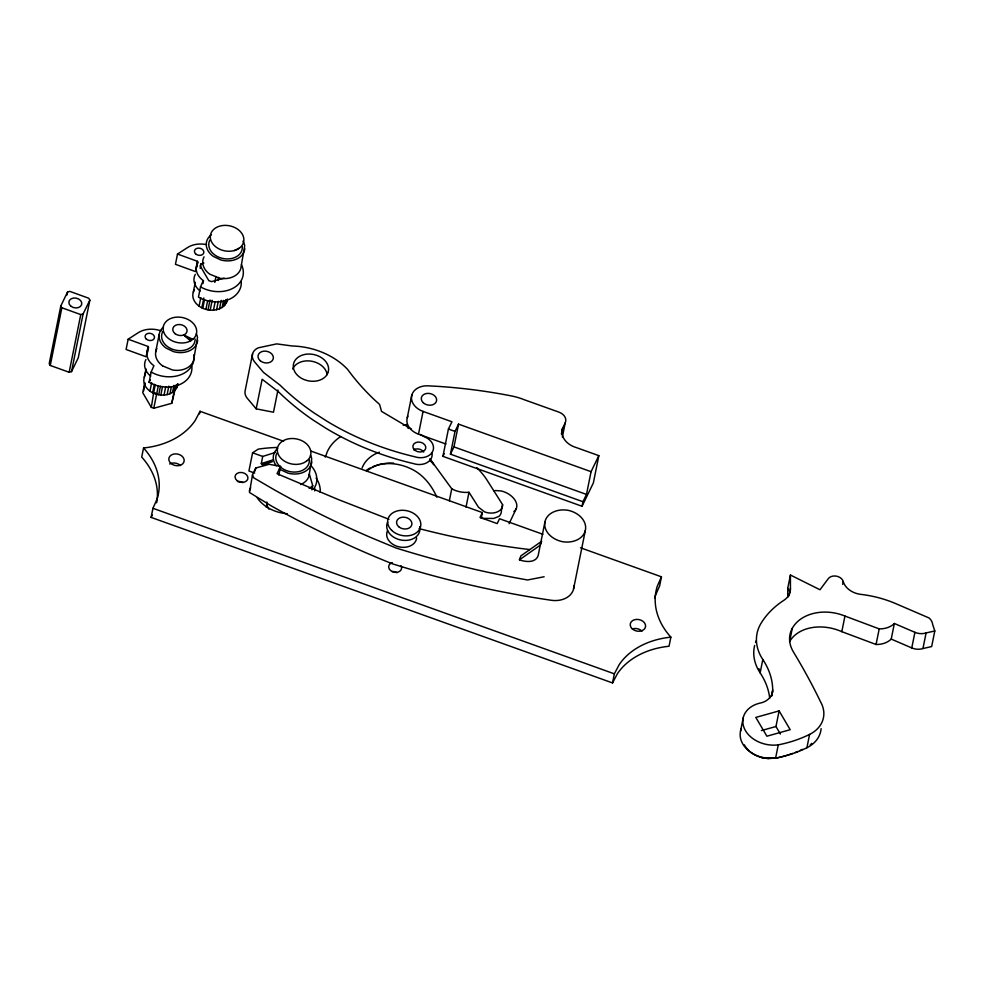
<?xml version="1.0" encoding="UTF-8"?>
<svg xmlns="http://www.w3.org/2000/svg" width="984" height="984" viewBox="0 0 984 984"><rect width="100%" height="100%" fill="white"/><g stroke="black" fill="none" stroke-linecap="round" stroke-linejoin="round"><path stroke-width="1.48" d="M792.268 628.333A38.13 28.733 11.4 0 0 793.424 651.961A787.471 593.217 11.4 0 1 820.631 701.961A36.297 27.343 11.4 0 1 809.586 734.408A121.955 91.869 11.4 0 1 791.923 741.432L789.254 742.219A121.955 91.869 11.4 0 1 778.27 744.863A28.069 21.144 11.4 0 1 744.384 728.529A28.069 21.144 11.4 0 1 759.882 703.13C766.302 702.059 772.809 696.979 772.711 689.993A83.283 62.742 11.4 0 0 762.821 659.526A53.849 40.565 11.4 0 1 760.89 623.573A103.258 77.785 11.4 0 1 783.867 600.302A21.574 16.261 11.4 0 0 790.435 588.444L790.423 575.025L819.992 589.76L828.294 578.654A8.118 6.125 11.4 0 1 836.511 576.169A8.118 6.125 11.4 0 1 843.251 581.544A18.979 14.305 11.4 0 0 860.865 594.373A96.038 72.349 11.4 0 1 897.531 604.397L929.068 617.977A12.706 9.569 11.4 0 1 932.598 624.237L934.8 630.965L931.663 646.562L922.955 648.53A12.706 9.569 11.4 0 1 911.774 647.939L891.221 639.083A21.045 15.855 11.4 0 1 876.067 644.495L841.812 631.666A40.307 29.471 15.8 0 0 789.599 641.654L792.268 628.333A40.233 30.307 11.4 0 1 844.949 616.058L879.204 628.887A21.045 15.855 11.4 0 0 894.358 623.487L914.911 632.331A12.706 9.569 11.4 0 0 926.092 632.933L934.8 630.965M128.154 339.222L126.087 349.468L146.112 356.762L148.178 346.516L128.154 339.222L138.166 332.74A22.644 17.06 11.4 0 1 161.228 330.932M177.501 254.056L175.447 264.302L195.472 271.596L197.526 261.35L177.501 254.056L187.513 247.574A22.644 17.06 11.4 0 1 206.578 244.635M476.773 467.634A96.038 66.162 7.4 0 1 486.711 479.602L502.578 504.62L501.434 510.339A11.833 8.831 44 0 1 498.888 516.416L493.722 518.445L482.332 518.359M60.799 305.962L49.2 363.662L50.258 365.458L69.163 372.272L71.512 371.62L78.253 357.844L89.839 300.157L88.72 298.226L69.802 291.375L67.564 292.002L60.799 305.962L61.857 307.771L80.762 314.585L83.111 313.933L89.839 300.157M50.258 365.458L61.857 307.771M66.974 294.954L67.564 292.002M69.163 372.272L80.762 314.585M71.512 371.62L83.111 313.933M147.785 351.977L148.178 346.516M177.797 384.203C175.607 396.958 157.575 397.721 149.187 390.525A17.171 12.94 11.4 0 1 144.304 377.364L146.001 368.914M146.087 370.218L144.304 377.364M144.796 382.591L142.766 392.727L151.315 407.376L153.775 408.262L171.769 403.292L174.992 389.873M143.59 391.017L145.054 383.772M191.892 366.675A28.081 21.156 11.4 0 1 187.563 379.061L186.566 380.082A28.081 21.156 11.4 0 1 149.101 382.272L151.155 372.038L153.922 365.74A19.483 14.674 11.4 0 1 148.178 348.397L148.67 347.586M155.644 352.038L159.211 334.289M149.949 391.103L151.659 382.653M152.68 392.751L154.377 384.301M153.553 393.157L155.263 384.707M151.315 407.376L153.652 392.8M283.601 441.275L200.047 411.3L195.115 420.623A78.831 59.384 11.4 0 1 143.541 447.978L141.708 457.08A78.831 59.384 11.4 0 1 156.628 502.799M153.775 408.262L158.338 385.814M158.719 394.744L160.417 386.294M160.835 395.014L162.532 386.564M164.045 395.051L165.743 386.601M167.12 394.621L168.817 386.171M169.974 393.748L171.388 386.7M197.132 266.812L197.526 261.35M172.507 392.444L173.922 385.396M227.501 299.075C225.398 311.731 207.759 312.826 199.088 306.135A17.515 13.198 11.4 0 1 193.319 292.1L195.287 282.236M194.832 286.344L195.398 283.527M173.959 391.374L175.09 385.74M171.769 403.292L174.402 390.254M175.201 390.168L176.333 384.535M200.17 268.312L201.056 263.872L203.897 263.072M176.665 388.065L177.231 385.248M580.498 547.781L661.457 576.821L657.214 586.403A78.831 59.384 11.4 0 0 670.867 637.152L669.034 646.254A78.831 59.384 11.4 0 0 617.46 673.609L612.528 682.933L151.118 517.399L152.95 508.298L157.194 498.728A78.831 59.384 11.4 0 0 143.541 447.978M177.304 386.601L177.87 383.785M198.018 262.421L197.538 263.245A19.483 14.674 11.4 0 0 203.27 280.575L200.502 286.873L198.448 297.106A28.081 21.156 11.4 0 0 235.926 294.917L236.91 293.896A28.081 21.156 11.4 0 0 241.252 281.51M202.913 283.638L203.503 280.711M199.088 306.135L200.785 297.685M201.855 307.795L203.836 297.943M202.778 308.238L204.475 299.776M162.557 365.876L172.434 369.959A19.446 14.649 11.4 0 0 193.516 360.697L197.526 337.475A19.471 14.674 11.4 0 0 196.308 333.773M205.902 309.357L207.599 300.907M208.03 309.837L210.01 299.985M214.77 282.408L215.963 276.479M210.195 310.12L212.175 300.268M217.968 280.378L218.571 277.414M213.467 310.157L215.164 301.707M216.603 309.714L218.3 301.264M219.506 308.816L221.203 300.366M199.531 413.895L200.047 411.3M222.101 307.488L223.516 300.452M223.577 306.405L224.709 300.772M224.844 305.163L225.976 299.53M226.332 303.035L226.91 300.218M242.987 241.154A19.471 14.674 11.4 0 1 244.696 245.766L240.699 268.976A19.446 14.649 11.4 0 1 219.629 278.226L209.74 274.155A19.446 14.649 11.4 0 1 204.045 256.849M252.568 353.785L245.25 390.193A13.53 10.197 11.4 0 0 247.107 398.089L256.184 408.84L273.49 412.222L277.955 390.033M256.184 408.84L262.138 379.258L278.656 391.952A239.752 180.613 11.4 0 0 313.06 420.02L325.913 428.261A239.752 180.613 11.4 0 0 413.28 463.55A14.526 10.947 11.4 0 0 429.627 460.672L431.299 458.298A14.526 10.947 11.4 0 0 431.927 452.763M277.008 447.462A130.786 98.412 11.3 0 0 258.251 449.134L252.581 452.812L248.927 471.016L254.696 473.083M573.893 585.886A21.181 15.953 11.4 0 1 551.188 600.265A776.991 585.32 11.4 0 1 405.519 567.854L392.579 563.881A828.639 624.225 11.4 0 1 271.276 505.899L249.505 492.48L252.458 475.014L255.717 468.027L269.136 464.288L280.563 466.416L278.816 475.124M255.127 470.93L255.717 468.027M263.97 465.432L261.289 463.587L262.728 456.441L275.311 452.468M309.161 474.977L311.719 458.888A19.471 14.674 11.4 0 0 310.501 455.174M311.867 489.86L312.715 485.592L309.345 474.079L308.865 476.416A19.446 14.649 11.4 0 1 305.052 481.865A19.483 14.674 11.4 0 1 300.538 484.546M407.265 417.769L411.841 395.002M445.937 444.018L418.495 434.165L423.058 411.41A17.651 13.296 11.4 0 1 411.644 395.851A17.651 13.296 11.4 0 1 428.089 385.826L438.101 386.38A435.125 327.783 11.4 0 1 508.125 395.285L513.094 396.281A54.366 40.959 11.4 0 1 524.324 399.75L558.9 412.124A10.517 7.921 11.4 0 1 565.222 422.862L562.356 437.081M565.222 422.862L562.528 428.421A19.594 14.76 11.4 0 0 576.403 447.609L598.838 455.653L593.352 482.972L582.036 506.268L442.923 456.355L448.421 429.049L451.951 421.779L423.058 411.41M582.958 501.717L450.438 454.165L455.014 431.41L458.544 424.141L591.064 471.68L586.489 494.435L582.958 501.717L582.036 506.268M450.438 454.165L453.968 446.896L458.544 424.141M449.344 500.782L451.754 488.777L430.02 458.987M466.022 507.129L468.999 492.283A21.045 14.502 7.4 0 1 451.754 488.777M481.225 518.297L482.369 512.578L310.969 451.09M561.384 434.104L562.528 428.421M544.878 522.221A21.156 15.928 11.4 0 0 562.946 541.778A21.181 15.953 11.4 0 0 585.48 529.749A21.181 15.953 11.4 0 0 568.408 510.376A21.156 15.928 11.4 0 0 544.878 522.221L538.162 555.628C535.517 563.192 525.493 562.036 519.429 559.834L520.843 555.899L541.68 541.249L540.265 545.173L519.429 559.834M573.561 588.998L585.32 530.511M612.528 682.933L614.348 673.831L619.28 664.507A78.831 59.384 11.4 0 1 670.867 637.152M661.457 576.821L659.624 585.923L655.381 595.505A78.831 59.384 11.4 0 0 654.68 598.001M740.521 731.173L743.203 717.853M769.709 698.148A83.283 62.742 11.4 0 0 760.14 672.859L762.821 659.526M787.754 597.3L787.741 588.358L790.423 575.025M788.947 595.837L790.435 588.444M771.518 695.909L772.711 689.993M771.727 695.995L772.612 691.531M780.398 734.027L775.97 726.5L779.107 710.903L755.81 717.41L766.893 736.204L790.189 729.697L779.107 710.903M744.347 744.851A25.35 19.102 11.4 0 0 761.874 757.606L775.589 758.184L778.27 744.863M775.589 758.184A121.955 91.869 11.4 0 0 786.585 755.552L789.254 754.753A121.955 91.869 11.4 0 0 806.905 747.742L809.586 734.408M842.685 584.373L843.251 581.544M841.812 631.666L844.949 616.058M876.067 644.495L879.204 628.887M891.221 639.083L894.358 623.487M911.774 647.939L914.911 632.331M922.955 648.53L926.092 632.933M249.247 490.979L250.662 487.781M193.307 292.1L194.414 289.837M266.197 507.154L267.304 504.337M509.109 523.673L516.342 508.482M201.056 263.872L200.133 265.791L208.805 280.649L211.535 281.621L224.18 278.128M149.101 382.272L150.294 379.812M151.118 517.399L152.262 515.062M280.563 466.416L277.033 473.685L337.635 499.282L389 519.306M442.923 456.355L444.264 453.612M482.369 512.578L480.02 517.424L497.178 523.586L499.54 518.74L542.91 534.3M591.064 471.68L598.838 455.653M312.715 485.592L312.605 485.702A28.081 21.156 11.4 0 1 309.136 488.421M192.889 339.32L189.826 341.276A16.937 12.755 11.4 0 1 164.316 333.49A16.937 12.755 11.4 0 1 177.76 317.094L178.817 317.106A16.937 12.755 11.4 0 1 194.857 325.433A16.937 12.755 11.4 0 1 192.889 339.32L183.799 334.99L190.527 340.894M239.358 248.14L236.996 249.555A16.937 12.755 11.4 0 1 211.498 241.769A16.937 12.755 11.4 0 1 224.93 225.373L225.988 225.385A16.937 12.755 11.4 0 1 242.261 234.094A16.937 12.755 11.4 0 1 239.358 248.14L234.278 250.563M377.327 465.088L374.842 465.912A40.824 30.75 11.4 0 0 372.469 466.871M261.289 463.587L272.482 460.045M262.31 464.829L272.371 461.668M761.407 730.571L775.97 726.5M544.14 576.759L527.584 579.97A776.991 585.32 11.4 0 1 395.789 547.904L370.722 537.485A828.639 624.225 11.4 0 1 274.487 489.921L253.774 477.843L252.458 475.014M529.712 549.564L520.45 548.408A637.497 480.241 11.4 0 1 419.123 528.617M761.874 757.606L768.16 758.627L776.942 757.901A119.273 89.852 11.4 0 0 784.961 755.884L790.152 754.285A119.027 89.667 11.4 0 0 792.698 753.4M154.23 392.887L156.862 393.944L154.722 393.182M252.581 452.812L262.728 456.441M448.421 429.049L455.014 431.41M453.968 446.896L586.489 494.435M152.95 508.298L614.348 673.831M411.423 429.073L381.509 411.373L379.59 404.424L375.002 400.328A245.815 187.071 10.6 0 1 352.42 375.765L347.487 369.271A64.55 48.622 11.4 0 0 292.187 345.987L276.725 343.883L258.386 347.795A13.53 10.197 11.4 0 0 254.425 361.682L263.503 372.419L280.022 385.125A239.752 180.613 11.4 0 0 314.437 413.194L327.278 421.435A239.752 180.613 11.4 0 0 414.645 456.724A14.526 10.947 11.4 0 0 430.992 453.845L432.677 451.471A14.526 10.947 11.4 0 0 424.338 436.761L420.476 434.461M183.799 334.99L191.228 340.526M430.18 460.697A40.233 29.914 5.6 0 1 433.378 464.017L434.313 465.112M408.594 428.409L406.023 424.744L408.581 428.421M429.959 459.11L433.378 464.017M468.999 492.283L478.47 507.203L484.509 511.84A12.706 8.758 7.4 0 0 502.578 504.62M436.871 497.215C431.312 484.657 422.222 473.452 409.332 468.052A40.479 30.861 22.5 0 0 378.975 464.731A38.13 28.733 11.4 0 0 366.7 471.188M787.741 588.358L788.627 590.732M193.959 355.224L194.082 358.004M244.819 248.534A19.471 14.674 11.4 0 1 220.773 259.936L213.307 256.406A19.471 14.674 11.4 0 1 211.425 234.709M242.298 246.59A16.937 12.755 11.4 0 1 237.82 255.828L235.459 257.23A16.937 12.755 11.4 0 1 215.287 255.323A16.937 12.755 11.4 0 1 209.912 239.973M197.649 340.255A19.471 14.674 11.4 0 1 173.602 351.657L166.124 348.127A19.471 14.674 11.4 0 1 163.455 327.069M162.594 365.876A19.446 14.649 11.4 0 1 156.862 348.57M195.164 339.111A16.937 12.755 11.4 0 1 190.65 347.549L188.276 348.951A16.937 12.755 11.4 0 1 168.116 347.044A16.937 12.755 11.4 0 1 162.741 331.694M768.689 758.406A28.069 21.144 11.4 0 1 741.321 728.627M760.14 672.859A53.849 40.565 11.4 0 1 754.666 645.43M755.552 642.503A53.849 40.565 11.4 0 1 756.315 640.584M821.111 728.64A36.297 27.343 11.4 0 1 806.905 747.742M811.788 743.375A33.616 25.313 11.4 0 1 810.262 744.765M802.489 749.377A119.027 89.667 11.4 0 1 800.103 750.46M797.667 751.493A119.027 89.667 11.4 0 1 795.207 752.477M760.337 671.592A51.168 38.548 11.4 0 1 758.91 668.739M241.437 264.598A28.081 21.156 11.4 0 1 238.964 283.663L237.98 284.683A28.081 21.156 11.4 0 1 200.515 286.873M200.096 291.006A19.483 14.674 11.4 0 1 195.287 274.376M193.799 355.089A28.081 21.156 11.4 0 1 189.617 368.828L188.633 369.849A28.081 21.156 11.4 0 1 151.155 372.038M150.737 376.171A19.483 14.674 11.4 0 1 145.94 359.541M314.732 488.224A28.081 21.156 11.4 0 1 314.72 490.905M311.842 461.656A19.471 14.674 11.4 0 1 287.795 473.07L280.329 469.54A19.471 14.674 11.4 0 1 279.394 468.827M276.295 465.715A19.471 14.674 11.4 0 1 277.648 448.47M310.513 465.174A28.081 21.156 11.4 0 1 313.355 489.306M309.32 459.712A16.937 12.755 11.4 0 1 304.843 468.962L302.482 470.364A16.937 12.755 11.4 0 1 282.31 468.458A16.937 12.755 11.4 0 1 276.935 453.107M268.915 509.134A16.826 12.669 11.4 0 1 266.861 502M416.638 537.977A15.141 11.402 11.4 0 1 398.52 546.747A15.141 11.402 11.4 0 1 387.536 530.708M419.651 526.735A16.753 12.62 11.4 0 1 401.964 540.191A16.753 12.62 11.4 0 1 387.671 522.012M400.992 565.763A6.531 4.92 11.4 0 1 397.917 572.11A6.531 4.92 11.4 0 1 389.295 569.023A6.531 4.92 11.4 0 1 392.37 562.676M392.149 571.519A6.531 4.92 11.4 0 1 396.995 572.725M237.673 481.631A6.531 4.92 11.4 0 1 243.097 482.603M632.774 628.813A7.761 5.855 11.4 0 1 641.949 631.113M169.691 463.981A7.761 5.855 11.4 0 1 180.539 465.58M287.328 513.722A33.886 25.523 11.4 0 1 257.23 497.83M316.122 478.039A33.886 25.523 11.4 0 1 320.206 492.357M413.587 449.848A6.531 4.92 11.4 0 1 423.71 452.037M292.703 369.012A17.823 13.432 11.4 0 1 311.362 361.165A17.823 13.432 11.4 0 1 327.155 374.633M325.249 457.093A83.283 62.742 11.4 0 0 327.045 452.296A52.484 39.532 11.4 0 1 340.71 436.564M407.339 424.301A21.574 16.261 11.4 0 1 403.243 425.383M362.124 467.929A38.13 28.733 11.4 0 1 379.344 452.173M378.594 464.731A42.927 32.337 11.4 0 1 382.53 463.858M383.871 463.636A42.927 32.337 11.4 0 1 393.575 463.095M366.048 470.536A40.824 30.75 11.4 0 1 370.205 467.966M513.906 511.532A15.879 10.271 25.5 0 0 508.347 493.87L506.612 492.91A15.879 10.271 25.5 0 0 501.041 490.954L495.579 490.549A15.879 10.271 25.5 0 0 493.919 490.782M418.495 434.165A17.651 13.296 11.4 0 1 407.893 416.134M328.189 372.112L327.34 374.117A17.823 13.432 11.4 0 1 306.356 380.353L303.675 379.393A17.823 13.432 11.4 0 1 294.388 361.522A17.823 13.432 11.4 0 1 315.987 355.113A17.823 13.432 11.4 0 1 328.189 372.112M306.381 461.275L304.019 462.677A16.937 12.755 11.4 0 1 278.509 454.903A16.937 12.755 11.4 0 1 291.953 438.507L293.011 438.52A16.937 12.755 11.4 0 1 309.284 447.228A16.937 12.755 11.4 0 1 306.381 461.275M413.624 448.839L413.034 447.585A6.531 4.92 11.4 0 1 420.721 442.296A6.531 4.92 11.4 0 1 424.51 450.463A6.531 4.92 11.4 0 1 413.624 448.839M70.885 306.196A6.531 4.92 11.4 0 0 81.623 304.634A6.531 4.92 11.4 0 0 73.443 298.054A6.531 4.92 11.4 0 0 70.885 306.196M175.103 333.687A7.232 5.449 11.4 0 0 186.935 331.793A7.232 5.449 11.4 0 0 177.735 324.609A7.232 5.449 11.4 0 0 175.103 333.687M195.533 253.774A4.76 3.592 11.4 0 0 203.59 253.343A4.76 3.592 11.4 0 0 198.288 248.103A4.76 3.592 11.4 0 0 195.533 253.774M146.185 338.939A4.76 3.592 11.4 0 0 154.23 338.508A4.76 3.592 11.4 0 0 148.941 333.268A4.76 3.592 11.4 0 0 146.185 338.939M398.631 526.649A7.761 5.855 11.4 0 0 411.607 525.394A7.761 5.855 11.4 0 0 402.456 517.19A7.761 5.855 11.4 0 0 398.631 526.649M391.571 530.241A16.753 12.62 11.4 0 0 419.873 528.691A16.753 12.62 11.4 0 0 401.251 510.302A16.753 12.62 11.4 0 0 391.571 530.241M237.156 480.733A6.531 4.92 11.4 0 0 247.82 478.999A6.531 4.92 11.4 0 0 239.506 472.529A6.531 4.92 11.4 0 0 237.156 480.733M170.626 463.12A7.761 5.855 11.4 0 0 183.75 462.406A7.761 5.855 11.4 0 0 175.115 453.882A7.761 5.855 11.4 0 0 170.626 463.12M632.036 628.641A7.761 5.855 11.4 0 0 645.16 627.927A7.761 5.855 11.4 0 0 636.525 619.403A7.761 5.855 11.4 0 0 632.036 628.641M260.17 360.685A7.761 5.855 11.4 0 0 273.097 359.271A7.761 5.855 11.4 0 0 263.798 351.165A7.761 5.855 11.4 0 0 260.17 360.685M423.083 402.604A7.761 5.855 11.4 0 0 436.207 401.89A7.761 5.855 11.4 0 0 427.573 393.366A7.761 5.855 11.4 0 0 423.083 402.604"/></g></svg>
